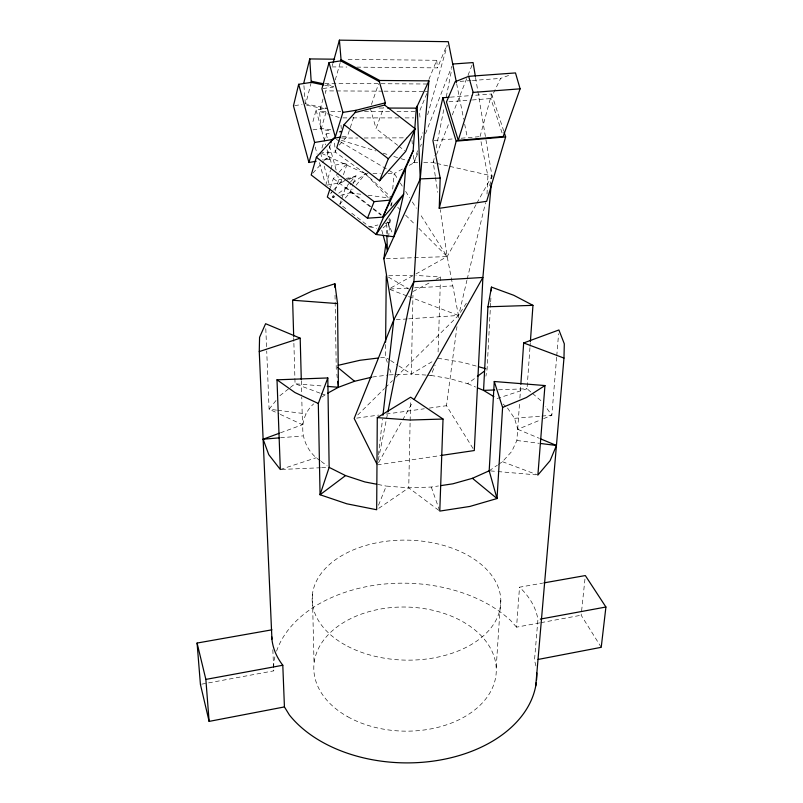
<?xml version="1.0" encoding="UTF-8"?>
<svg xmlns="http://www.w3.org/2000/svg" width="803" height="803" viewBox="0 0 803 803"><rect width="100%" height="100%" fill="white"/><g stroke="black" fill="none" stroke-linecap="round" stroke-linejoin="round"><path stroke-width="0.6" stroke-dasharray="4.01 3.01" d="M201.643 684.166L273.753 670.856L273.763 668.508M273.763 667.333L273.763 662.626A131.863 89.846 1.2 0 1 274.897 656.854M385.591 344.617L385.47 357.124L387.518 362.946M438.779 510.347L408.737 487.812L410.112 422.027M410.142 420.782L410.584 399.683M426.052 375.081L411.317 374.047L412.963 295.263M438.097 351.995L440.355 281.983M440.395 280.739L440.516 276.985L415.884 275.419M487.019 194.105L487.913 176.108L480.736 140.204M490.613 303.263L487.09 369.089L485.915 376.185M490.683 302.018L490.944 297.05M496.204 667.423L500.741 598.526M498.372 464.505L502.457 461.705L511.762 451.447L516.881 440.496L519.561 403.026M519.902 398.017L520.766 385.51M529.95 347.659L527.029 388.722L531.596 392.647M530.04 346.414L530.301 342.69M539.706 622.887L516.55 627.163L519.521 587.204L542.677 583.108M388.622 237.176L390.278 217.262M391.131 206.08L391.322 203.591M556.65 357.164L551.832 415.241L541.613 419.457M556.75 355.93L558.597 333.687M491.757 178.407L491.978 175.937L485.604 137.735M392.697 189.106L394.233 173.508L402.604 168.961M382.82 234.054L381.505 229.256L389.897 222.23L390.399 217.462M391.764 204.363L392.015 201.985M601.226 647.318L581.161 615.218L585.196 576.805M378.454 454.97L382.529 419.015M387.126 234.215L389.234 218.275M390.86 206.01L391.191 203.56M472.997 448.465L446.478 405.716L456.977 326.59M458.132 317.938L466.914 280.277M435.306 176.258L433.299 162.658L434.744 155.35M436.18 148.053L444.109 107.863M446.267 96.902L451.798 68.897M378.303 459.968L387.638 413.244M467.205 279.063L485.564 202.627M489.649 185.644L491.978 175.937L449.188 166.261M311.243 82.368L305.712 103.908L327.112 108.325L316.081 110.071L312.196 124.314M480.023 136.61L491.617 94.001L471.622 95.537M323.067 98.879L319.574 111.446L321.039 129.484L331.92 130.949M332.291 65.736L332.934 63.407M417.49 150.733L414.097 162.718L408.878 165.559M420.531 139.953L422.559 132.766M427.638 114.789L447.271 45.289M321.039 129.484L326.128 111.747M323.037 88.561L333.235 86.985L333.546 85.881L324.984 84.084M335.263 79.929L340.733 60.877M321.943 148.103L326.148 133.87L332.211 132.876M323.368 160.058L325.777 159.646L330.916 142.884M325.777 159.646L329.672 159.305L329.973 158.332L326.078 158.673L324.422 160.48M336.045 149.77L335.313 152.108L321.772 152.781M325.707 185.342L330.505 170.256M330.876 169.092L331.98 165.619L329.973 158.332M330.354 187.761L333.375 178.517L338.334 173.026M339.237 145.072L347.558 135.958L353.681 117.208M333.566 195.28L332.823 197.508L336.236 196.574M335.062 190.813L338.806 179.651L337.802 176.038M326.861 185.142L340.723 182.723L341.827 179.45M343.433 174.743L347.418 162.979L331.98 165.619M320.256 460.691C301.015 448.496 295.916 419.658 313.712 403.829M371.428 104.571L378.554 83.913M345.792 208.65L339.85 204.082L341.416 199.606M341.807 198.482L345.722 187.27L349.686 182.853M345.26 198.03L349.907 192.84L352.798 184.78M353.21 183.626L356.02 175.797L346.796 179.491M397.756 145.353L376.055 128.58L383.734 107.401M417.741 153.423L414.097 162.718L410.524 161.614M420.471 146.457L421.374 144.138M425.47 133.689L451.848 66.348M423.703 162.688L433.299 162.658L434.684 159.175M436.541 154.517L448.556 124.254M452.26 114.939L467.517 76.536M467.978 75.372L472.606 63.738M378.504 505.238L386.243 486.076L408.737 487.812L431.291 487.05L438.478 485.966M427.276 375.162L430.96 375.423L435.126 365.114M428.872 79.487L436.702 60.295L345.832 59.322M426.825 93.62L419.427 111.567L420.049 117.9M356.793 67.131L437.474 67.884L446.88 45.119M502.056 132.927L490.854 98.538L500.62 78.393L508.62 75.452M415.834 274.024L447.191 256.609L476.239 204.283M476.852 203.189L491.978 175.937L487.913 176.108M378.554 462.709L412.923 401.691M396.07 377.089L458.453 315.459L467.045 302.109M276.021 400.506L269.095 409.189L279.113 413.846M340.793 195.33L349.907 192.84L353.009 189.026M356.11 185.222L365.405 173.789L367.915 173.759M339.85 204.082L342.168 201.493M350.479 181.97L356.02 175.797M330.555 193.433L332.974 190.753M333.777 189.859L341.034 181.809L345.641 179.952M339.157 172.113L347.418 162.979M312.849 173.157L323.599 161.383M357.747 414.95L384.486 388.532M385.38 387.658L392.506 380.612M321.883 397.104L326.731 393.701M279.876 395.688L289.371 388.24M290.315 387.488L295.062 383.764L323.549 386.082M430.96 375.423L449.951 378.665L467.677 383.693L476.42 377.129M334.801 196.073L332.823 197.508L331.498 192.68M338.746 193.202L351.584 183.847M352.567 183.134L365.405 173.789L391.493 197.598M489.188 470.809L497.348 465.208M378.745 508.329L408.737 487.812M389.234 374.881L411.317 374.047L433.64 360.778M390.951 287.835L414.749 274.626M413.043 291.509L430.629 282.214M436.119 279.314L440.516 276.985M507.486 407.974L514.542 418.333L517.764 429.304L540.469 419.929M340.723 182.723L344.176 181.337M348.783 179.481L355.689 176.71L346.043 178.396M280.488 432.807L302.48 424.697L301.747 397.114M280.317 469.504L316.312 457.72M351.734 213.207L369.551 226.888L377.932 224.97M385.109 223.324L389.897 222.23M540.931 622.656L581.161 615.218M338.806 179.651L341.215 179.23M341.837 136.901L347.558 135.958M312.969 129.865L321.32 128.5L331.007 129.815M339.478 131.682L341.907 131.291L339.488 130.959M294.691 105.635L302.038 104.48M377.32 464.887L441.148 455.452M356.652 418.132L378.795 415.071M386.183 414.047L424.325 408.777M429.244 408.095L446.478 405.716M372.502 377.008L388.04 375.031M380.602 357.726L385.47 357.124L389.606 359.834M434.162 140.515L453.836 138.839M461.203 138.216L478.869 136.711M280.508 437.765L302.851 435.909M514.542 418.333L540.64 416.165M541.884 416.064L551.832 415.241L545.267 406.228M450.363 97.163L470.367 95.627M448.927 101.79L471.12 100.064M472.355 99.973L490.854 98.538M460.059 81.384L471.12 80.571M472.355 80.481L500.62 78.393M396.28 319.674L407.472 318.921M408.717 318.831L458.453 315.459L447.191 256.609L440.245 209.633M390.027 288.98L408.486 288.076M414.639 287.775L452.802 285.908M281.572 469.444L320.387 467.758M321.632 467.707L329.15 467.376M498.452 389.816L527.029 388.722L496.997 398.559L494.929 397.304M386.353 258.646L447.191 256.609L419.708 213.488M388.732 275.78L412.18 275.288M372.923 173.709L380.451 173.639M387.969 173.568L394.233 173.508L397.585 178.768M341.656 138.066L357.927 138.006M364.181 137.986L406.73 137.835M417.701 162.708L414.097 162.718L413.394 155.24M342.881 117.89L347.86 117.89M352.838 117.89L398.89 117.9M405.113 117.9L413.826 117.9M325.817 111.456L319.574 111.446L327.674 113.956M330.806 111.466L340.793 111.476M364.512 111.507L390.72 111.537M396.953 111.547L416.928 111.567M378.956 108.044L385.189 108.054M382.77 91.161L325.295 90.88L325.697 95.808M384.025 91.161L424.004 91.351M425.249 91.361L427.748 91.371M324.904 83.361L427.025 84.004M331.97 66.9L346.866 67.04M490.442 470.909L496.686 471.451M497.93 471.562L535.39 474.804M276.513 410.122L269.095 409.189L266.716 350.971M277.748 410.283L306.194 413.876M516.881 440.496L539.134 443.306M349.907 192.84L360.828 194.276M368.115 195.229L391.171 198.261M339.177 131.933L341.596 132.264M437.896 358.248L463.281 362.494L476.38 366.118M377.922 484.47L386.243 486.076M369.551 226.888L376.717 228.313M306.626 105.193L325.627 109.118M324.683 85.188L333.235 86.985M433.299 162.658L435.748 163.21M436.973 163.491L447.974 165.98M341.305 140.304L375.914 150.954M383.071 153.162L389.043 154.999M393.811 156.465L399.784 158.301M400.978 158.673L409.329 161.242M328.829 114.317L339.237 117.539M320.066 393.159L295.062 383.764L293.868 342.62M321.2 393.59L324.613 394.865M502.457 461.705L537.89 475.025M389.957 289.481L407.372 296.086M408.526 296.528L458.453 315.459M517.764 429.304L539.375 438.348M467.677 383.693L475.617 387.046M280.227 414.358L302.48 424.697M321.662 153.363L365.405 173.789L388.14 197.578M388.401 277.085L408.757 289M336.296 139.361L339.518 141.258M340.582 141.89L394.233 173.508M390.639 360.517L397.876 365.245M398.91 365.927L411.317 374.047M365.405 173.789L335.313 152.108L334.339 140.435M321.25 461.434L327.172 465.891M345.722 187.27L372.371 207.746M373.355 208.509L381.254 214.582M333.375 178.517L372.07 208.258M373.064 209.021L381.003 215.124M398.75 146.116L404.662 150.683M532.509 393.44L541.664 401.289M503.12 404.05L505.739 406.398M397.696 207.274L400.356 209.914M405.656 215.204L415.372 224.89M418.915 228.413L447.191 256.609M516.55 627.163L510.517 620.368A131.863 89.846 1.2 0 0 377.912 584.785A131.863 89.846 1.2 0 0 276.563 651.163M400.265 182.974L402.283 186.135M405.635 191.395L409.65 197.709M412.33 201.914L416.356 208.228M387.618 221.819L392.416 233.312M389.575 368.758L391.623 374.579M431.291 487.05L439.371 509.955M491.617 94.001L503.702 130.959M370.243 108.014L376.055 128.58M326.148 133.87L327.483 138.688M329.481 145.925L336.477 171.22M316.081 110.071L325.697 144.901M327.022 149.699L329.672 159.305M320.538 152.841L322.535 160.088M324.191 166.121L329.832 186.647M315.188 147.019L317.155 154.206M319.453 162.587L325.044 182.954M535.922 665.958L534.497 660.146L537.92 619.535A102.262 66.458 2.4 0 0 519.521 587.204M456.646 83.673L463.702 119.276M464.676 124.184L467.356 137.694M475.527 77.359L485.403 136.5M435.497 177.493L437.685 192.329M336.266 369.43L335.012 293.717M336.838 374.188L337.27 377.761M436.702 60.295L437.474 67.884M411.969 140.304L412.32 144.038M340.994 125.077L341.295 128.671M303.925 85.64L305.351 103.748M272.829 649.717L273.753 670.856M265.803 328.668L266.666 349.727M386.373 223.375L386.765 233.372M293.717 337.631L293.828 341.375M301.316 380.813L301.717 395.859M312.397 594.481L314.043 663.499M347.85 716.808A91.261 62.062 1.2 0 0 495.21 679.609A91.261 62.062 1.2 0 0 372.07 610.842A91.261 62.062 1.2 0 0 347.85 716.808M347.569 646.264A94.363 60.004 1.2 0 0 499.767 610.32A94.363 60.004 1.2 0 0 372.13 543.812A94.363 60.004 1.2 0 0 347.569 646.264"/><path stroke-width="1.2" d="M540.509 438.829L556.439 445.484L550.115 460.661L537.89 475.025L544.946 385.55L494.267 381.505L502.598 407.422L497.017 498.543L469.875 506.442L439.783 511.099L443.035 419.046L410.634 397.204L377.28 417.63L376.677 509.744L346.826 503.802L320.066 494.748L318.309 403.477L327.805 377.952L277.005 379.819L280.317 469.504L268.754 454.639L263.123 439.211L279.334 433.229M385.611 342.118L386.263 275.83M271.926 639.118L259.259 351.573L259.57 337.31L265.602 323.709L300.192 338.183L301.286 379.558M535.731 685.973L563.967 358.078L564.308 343.825L558.898 329.973L523.676 342.951L520.846 384.256M504.093 132.144L505.649 136.922L486.658 201.312L439.241 208.328L440.164 178.085L432.927 140.625L442.865 97.735L449.118 97.263M530.392 341.446L532.961 305.351L513.79 295.303L491.476 287.113L487.933 306.796L483.557 390.388L493.895 396.672M491.275 290.837L491.476 287.113M440.877 485.614L452.852 483.818L472.435 478.307L497.017 498.543L489.188 470.809L494.267 381.505M456.405 82.448L448.295 41.696L339.408 40.15L341.064 59.703L379.739 80.481L428.922 80.852L420.25 178.908L413.906 281.662L387.879 412.009M428.922 80.852L416.325 108.134L413.123 150.803L405.615 168.359L403.658 194.145L393.851 236.765L383.874 258.737L393.791 319.845L382.951 415.302M491.316 183.365L482.894 277.467L474.292 450.543L441.148 455.452M543.892 582.898L585.327 575.56L605.914 607.018L601.226 647.318L538.13 659.444M383.874 258.737L385.821 244.022M323.458 84.937L311.243 82.368L298.656 84.295L293.466 105.825L308.944 162.497L316.161 161.273M303.735 83.221L309.737 58.93L334.63 59.201M439.241 208.328L456.184 141.147L442.865 97.735M311.243 82.368L309.737 58.93M384.587 105.052L415.141 128.701L405.656 151.446L379.588 180.805L336.748 147.802L344.085 124.656L355.217 112.52L384.587 105.052L385.39 102.834L379.347 81.615L340.733 60.877L329.029 62.624L321.913 88.731L335.293 137.002L331.92 139.592L314.625 142.462L308.944 162.497M333.255 62.243L339.408 40.15M340.733 60.877L341.064 59.703M340.693 137.092L334.971 138.036L331.609 140.625L316.372 157.247L311.203 174.974L367.473 218.195L383.553 217.091L376.155 234.486L327.333 197.016L329.973 188.916M330.916 142.884L331.92 139.592M334.971 138.036L342.921 112.4L329.029 62.624M458.262 140.324L473.128 92.405L468.691 76.335L455.15 81.745L446.458 101.981L458.262 140.324L503.22 136.49L520.103 88.832L515.486 72.932L468.691 76.335M355.217 112.52L355.93 110.312L385.39 102.834M327.805 377.952L329.15 467.376L320.066 494.748L345.541 475.587L364.853 481.93L376.737 484.239M379.347 81.615L379.739 80.481M379.588 180.805L388.311 158.783L415.141 128.701M367.473 218.195L374.098 201.653L389.997 200.118L413.123 150.803M389.997 200.118L382.991 216.649L405.615 168.359M417.179 106.016L420.25 178.908L393.851 236.765L376.155 234.486L403.658 194.145L383.553 217.091M414.147 399.503L482.894 277.467L413.906 281.662L393.791 319.845L354.183 418.473L376.778 463.783M477.383 376.396L484.179 371.287M544.946 385.55L526.437 397.505L502.598 407.422M327.795 393.119L338.414 387.287L354.565 381.274L371.307 377.29M293.687 336.387L292.623 300.232L312.237 291.007L334.891 283.77L337.531 303.584L338.414 387.287L327.263 386.384M472.435 478.307L489.188 470.809M259.259 351.573L300.192 338.183M338.244 365.305L359.925 360.286L378.173 358.028M271.956 629.823L197.086 643.052L200.419 684.397L209.121 721.395L284.433 706.931L289.381 714.971A131.863 89.846 1.2 0 0 432.034 761.274A131.863 89.846 1.2 0 0 536.294 682.44M209.121 721.395L205.859 679.408L282.797 665.255L284.433 706.931M540.349 619.093L605.914 607.018M342.921 112.4L355.93 110.312M456.184 141.147L505.649 136.922M263.123 439.211L279.263 437.866M473.128 92.405L520.103 88.832M452.762 64.029L473.067 62.574L475.326 76.124M420.25 178.908L440.164 178.085M494.728 389.957L483.557 390.388L477.885 388M487.933 306.796L532.961 305.351M443.035 419.046L410.112 420.029L377.28 417.63M387.678 108.064L416.325 108.134M292.623 300.232L337.531 303.584M540.369 443.457L556.439 445.484M311.524 81.264L323.76 83.833M478.759 366.78L485.905 368.758M523.676 342.951L563.967 358.078M318.309 403.477L294.952 392.547L277.005 379.819M329.15 467.376L345.541 475.587M344.085 124.656L388.311 158.783M316.372 157.247L374.098 201.653M337.712 367.403L354.565 381.274M383.151 235.259L387.447 250.867L386.865 235.871M298.656 84.295L314.625 142.462M197.086 643.052L205.859 679.408M337.692 381.335L338.414 387.287M334.891 283.77L334.941 287.504M536.795 672.974A131.863 89.846 1.2 0 1 536.555 680.071M282.797 665.255A103.477 68.044 -0.1 0 1 271.755 636.789"/></g></svg>
